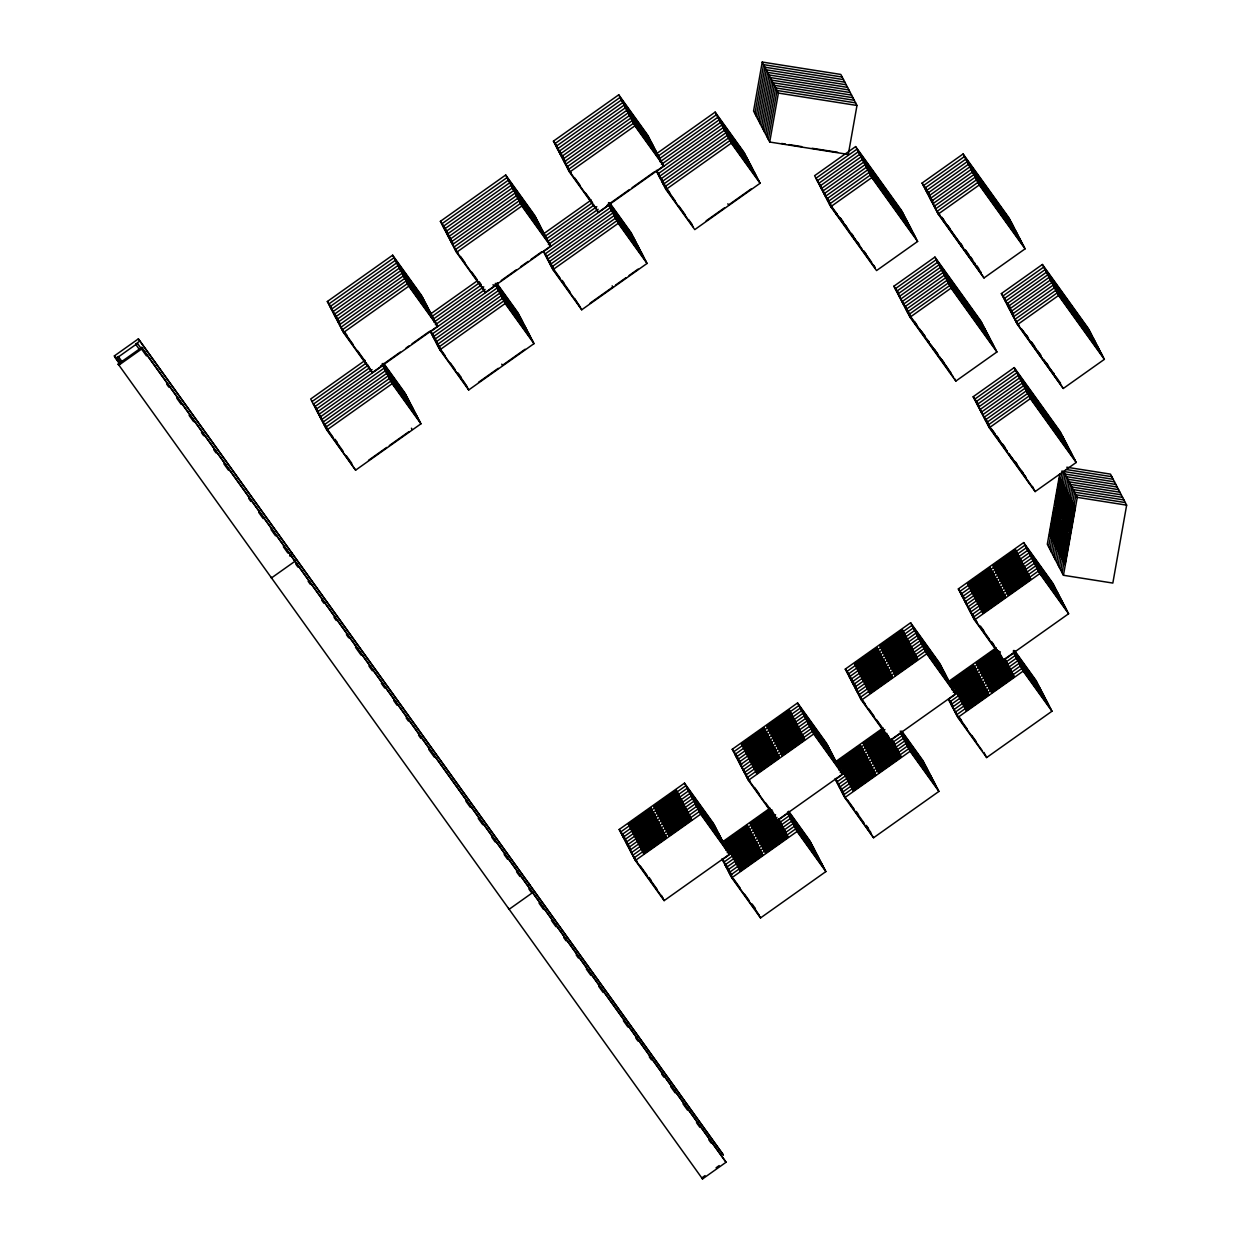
<?xml version="1.0" encoding="UTF-8"?>
<svg xmlns="http://www.w3.org/2000/svg" width="1241" height="1241" viewBox="0 0 1241 1241"><rect width="100%" height="100%" fill="white"/><g stroke="black" fill="none" stroke-linecap="round" stroke-linejoin="round"><path stroke-width="1.5" d="M762.238 62.05L753.566 111.023L769.715 142.032L848.301 154.427L856.973 105.469L840.824 74.444L762.238 62.05L778.386 93.075L769.715 142.032M754.916 113.614L763.587 64.641L842.174 77.035M756.265 116.189L764.937 67.216L843.523 79.61M757.599 118.779L766.271 69.806L844.857 82.201M758.949 121.354L767.621 72.397L846.207 84.776M760.299 123.945L768.97 74.972L847.556 87.366M761.648 126.535L770.32 77.562L848.906 89.957M762.982 129.111L771.654 80.138L850.24 92.532M764.332 131.701L773.003 82.728L851.59 95.123M765.681 134.292L774.353 85.319L852.939 97.713M767.031 136.867L775.687 87.894L854.289 100.288M768.365 139.457L777.037 90.484L855.623 102.879M1059.752 473.938L1047.311 544.256L1063.444 575.281L1112.836 583.068L1126.642 505.149L1110.493 474.124L1066.795 467.236M1048.645 546.847L1062.11 470.82M1049.995 549.422L1063.785 471.502L1113.177 479.29M1051.344 552.012L1065.135 474.093L1114.527 481.88M1052.694 554.587L1066.484 476.684L1115.876 484.471M1054.028 557.178L1067.834 479.259L1117.226 487.046M1055.377 559.769L1069.168 481.849L1118.56 489.637M1056.727 562.344L1070.518 484.424L1119.909 492.227M1058.077 564.934L1071.867 487.015L1121.259 494.802M1059.411 567.525L1073.217 489.606L1122.609 497.393M1060.76 570.1L1074.551 492.181L1123.943 499.968M1062.11 572.69L1075.9 494.771L1125.292 502.558M1063.444 575.281L1077.25 497.362L1063.785 471.502M120.656 362.403L117.29 357.703L137.472 343.385L146.454 355.903M117.29 357.703L118.422 356.462L115.537 358.184L114.358 355.919L138.356 338.886L723.301 1154.89L138.356 338.886M139.535 341.166L135.688 344.222L137.472 343.385M289.618 555.968L292.178 553.936L290.999 551.656M118.159 364.109L141.707 347.402L726.063 1162.243L702.515 1178.95L118.159 364.109L118.748 365.226L142.296 348.535L141.707 347.402M327.329 301.501L392.652 255.181L421.444 295.311L437.592 326.321L372.269 372.657L343.478 332.526L327.329 301.501L330.649 306.139M440.384 221.332L505.707 174.997L534.499 215.127L550.647 246.152L485.324 292.473L456.517 252.342L440.384 221.332L444.805 227.506M553.424 141.148L618.747 94.812L647.538 134.943L663.687 165.968L598.364 212.304L569.572 172.158L553.424 141.148L556.744 145.771M336.745 319.604L402.068 273.268L430.86 313.399M338.095 322.179L403.418 275.859L432.209 315.99M343.478 332.526L408.801 286.19L392.652 255.181M456.517 252.342L521.841 206.006L505.707 174.997M569.572 172.158L634.896 125.837L618.747 94.812M365.118 360.386L310.684 398.997L326.833 430.006L355.624 470.153L420.947 423.817L404.799 392.792L383.764 363.458M429.96 314.392L476.606 281.304M543 234.223L591.212 200.018M656.055 154.039L715.157 112.109L743.948 152.255L760.097 183.265L694.774 229.601L665.967 189.47L656.551 171.367L721.874 125.046L750.665 165.177M312.034 401.572L366.467 362.961M431.294 316.982L479.507 282.793M544.349 236.798L592.562 202.609M658.955 155.513L716.491 114.699L745.298 154.83M367.817 365.552L313.368 404.163L316.703 408.785M432.644 319.573L480.856 285.368M545.699 239.389L593.912 205.184M660.29 158.103L717.841 117.29L746.632 157.421M369.151 368.143L314.718 406.753L318.037 411.376M433.993 322.148L483.757 286.857M548.6 240.863L596.812 206.673M660.088 161.795L719.191 119.865L747.982 160.011M372.052 369.616L316.067 409.328L319.387 413.967M435.343 324.739L485.107 289.432M548.382 244.555L598.146 209.248M661.437 164.37L720.54 122.456L749.331 162.587M380.646 366.048L400.331 352.072M405.993 348.069L409.018 345.913M412.043 343.773L428.703 331.952M498.23 282.638L493.685 285.864L493.049 284.639M501.255 280.497L516.411 269.747M520.553 266.815L528.123 261.432M531.148 259.291L541.759 251.768M606.74 205.68L629.451 189.563M632.088 187.701L654.798 171.584M411.531 405.714L382.74 365.583L317.417 411.919L320.736 416.542M496.803 283.289L517.854 312.608L534.002 343.633L468.679 389.969L439.872 349.822L430.456 331.735L495.78 285.399L524.571 325.545M609.858 203.105L630.893 232.439L647.042 263.449L581.719 309.785L552.928 269.654L543.511 251.551L608.835 205.215L637.626 245.361M546.195 256.716L611.518 210.396L640.309 250.527M660.584 179.123L725.923 132.803L754.714 172.933M326.833 430.006L392.156 383.671L382.74 365.583M439.872 349.822L505.196 303.502L495.78 285.399M552.928 269.654L618.251 223.318L608.835 205.215M665.967 189.47L731.29 143.134L715.157 112.109M368.53 460.302L386.711 447.412M389.348 445.55L409.034 431.589M478.561 382.275L498.246 368.313M525.114 349.248L502.388 365.366L501.752 364.14M590.096 303.161L612.806 287.043L612.17 285.818M615.443 285.182L626.038 277.674M629.063 275.518L638.153 269.08M706.16 220.836L724.341 207.945M751.208 188.896L728.483 205.013L727.846 203.772M855.654 146.578L814.608 175.695L830.756 206.704L876.565 270.569L917.626 241.452L901.478 210.427L855.654 146.578L871.803 177.587L917.626 241.452M828.057 201.538L869.119 172.421L914.927 236.286M830.756 206.704L871.803 177.587M922.063 183.079L963.109 153.962L1008.933 217.811L1025.082 248.836L984.02 277.953L938.212 214.088L922.063 183.079L926.531 189.299M938.212 214.088L979.258 184.971L963.109 153.962M893.892 286.206L934.938 257.089L980.762 320.938L996.911 351.963L955.849 381.08L910.041 317.215L893.892 286.206L898.36 292.442M910.041 317.215L951.087 288.098L934.938 257.089M1001.347 293.59L1042.393 264.473L1088.217 328.338L1104.366 359.347L1063.304 388.464L1017.496 324.615L1001.347 293.59L1004.698 298.259M1004.031 298.755L1045.093 269.638L1090.901 333.503M1005.381 301.346L1046.442 272.229L1092.251 336.078M1017.496 324.615L1058.542 295.482L1042.393 264.473M973.177 396.717L1014.223 367.6L1060.047 431.465L1076.195 462.474L1035.134 491.591L989.325 427.742L973.177 396.717L977.644 402.953M989.325 427.742L1030.371 398.609L1014.223 367.6M619.197 829.469L684.52 783.133L713.327 823.264L729.46 854.289L664.137 900.625L635.345 860.478L619.197 829.469L623.634 835.643M732.252 749.285L797.575 702.949L826.366 743.095L842.515 774.105L777.192 820.441L748.401 780.31L732.252 749.285L736.673 755.459M845.292 669.101L910.615 622.765L939.421 662.911L955.554 693.921L890.231 740.256L861.44 700.126L845.292 669.101L849.728 675.275M958.347 588.917L1023.67 542.596L1052.461 582.727L1068.61 613.752L1003.286 660.072L974.495 619.942L958.347 588.917L962.768 595.091M733.586 751.875L798.925 705.54L827.716 745.67M847.991 674.282L913.314 627.946L942.105 668.077M635.345 860.478L700.669 814.158L684.52 783.133M748.401 780.31L813.724 733.974L797.575 702.949M861.44 700.126L926.763 653.79L910.615 622.765M974.495 619.942L1039.818 573.606L1023.67 542.596M721.828 842.36L770.04 808.155M836.434 761.074L883.08 727.986M947.922 681.992L996.135 647.802M769.715 809.566L750.029 823.528L750.665 824.753L771.871 809.721M882.77 729.382L863.069 743.343L863.705 744.584L884.911 729.537M995.809 649.198L976.124 663.175L976.76 664.4L996.445 650.424M723.177 844.95L771.39 810.745M837.768 763.665L884.43 730.561M949.272 684.582L997.485 650.377M772.585 811.071L751.379 826.118L752.015 827.344L773.221 812.297M884.104 731.973L864.419 745.934L865.055 747.16L884.755 733.198M998.679 650.718L977.474 665.75L978.11 666.975L999.315 651.944M724.511 847.525L772.724 813.336M837.566 767.341L885.779 733.152M950.606 687.173L1000.386 651.866M773.919 813.662L752.713 828.709L753.349 829.934L774.555 814.887M886.974 733.478L865.768 748.525L866.404 749.75L886.09 735.773M1000.013 653.293L978.808 668.341L979.444 669.566L1000.649 654.519M725.861 850.116L775.625 814.81M838.916 769.932L887.129 735.727M951.956 689.748L1000.168 655.558M775.268 816.252L754.063 831.284L754.699 832.509L775.904 817.478M888.323 736.068L867.118 751.1L867.754 752.325L888.959 737.294M1001.363 655.884L980.157 670.931L980.793 672.157L1001.999 657.11M727.21 852.691L776.975 817.4M840.25 772.523L888.463 738.317M953.305 692.338L1001.518 658.133M776.618 818.827L755.412 833.874L756.048 835.1L778.774 818.982M889.657 738.643L868.452 753.69L869.088 754.916L891.814 738.798M1002.712 658.475L981.507 673.506L982.143 674.732L1004.869 658.614M816.454 853.498L787.663 813.367L722.324 859.687L731.756 877.79L760.547 917.921L825.87 871.585L809.721 840.576L788.687 811.242M901.726 731.058L922.761 760.392L938.91 791.417L873.586 837.737L844.795 797.606L835.379 779.519L900.702 733.183L929.493 773.314M1014.781 650.889L1035.816 680.208L1051.965 711.233L986.642 757.568L957.85 717.422L948.419 699.335L1013.757 652.999L1042.549 693.13M723.674 862.278L788.997 815.942L817.788 856.088M949.768 701.925L1015.091 655.589L1043.883 695.72M838.063 784.684L903.401 738.348L932.193 778.495M731.756 877.79L797.079 831.454L787.663 813.367M844.795 797.606L910.118 751.27L900.702 733.183M957.85 717.422L1023.173 671.102L1013.757 652.999M705.074 1175.599L701.925 1177.833L702.515 1178.95M716.057 1167.812L719.191 1165.578M778.386 93.075L856.973 105.469M781.659 143.46L785.305 144.034M788.95 144.608L801.702 146.624M812.157 148.284L837.659 152.302M1066.252 469.517L1111.843 476.715M1077.25 497.362L1126.642 505.149M1010.267 220.402L964.459 156.537L923.397 185.669L927.88 191.89M1089.551 330.913L1043.743 267.063L1002.681 296.18L1006.032 300.849M1011.617 222.992L965.808 159.127L924.747 188.244L929.214 194.48M1012.966 225.567L967.158 161.718L926.096 190.835L930.564 197.055M1014.316 228.158L968.492 164.293L927.446 193.41L933.03 201.197M1093.6 338.669L1047.776 274.804L1006.73 303.936L1012.315 311.724M1015.65 230.748L969.842 166.883L928.78 196L931.014 199.118M1094.934 341.259L1049.126 277.395L1008.064 306.511L1013.664 314.299M1017 233.324L971.191 169.459L930.13 198.591L932.363 201.694M1096.284 343.835L1050.475 279.985L1009.414 309.102L1011.648 312.22M1018.349 235.914L972.541 172.049L931.479 201.166L933.713 204.284M1097.633 346.425L1051.81 282.56L1010.763 311.677L1012.997 314.795M1019.699 238.489L973.875 174.64L932.829 203.757L935.062 206.875M1098.983 349.016L1053.159 285.151L1012.113 314.268L1014.347 317.386M1021.033 241.08L975.224 177.215L934.163 206.347L936.397 209.45M1100.317 351.591L1054.509 287.741L1013.447 316.858L1015.681 319.976M1022.382 243.67L976.574 179.805L935.512 208.922L939.98 215.158M1101.667 354.181L1055.858 290.316L1014.797 319.433L1019.264 325.669M1023.732 246.245L977.908 182.396L936.862 211.513L984.02 277.953M1103.016 356.772L1057.192 292.907L1016.146 322.024L1063.304 388.464M979.258 184.971L1025.082 248.836M1058.542 295.482L1104.366 359.347M1005.148 300.322L1008.499 304.991M1006.498 302.897L1009.848 307.582M970.493 256.825L972.603 259.788M941.733 217.113L943.858 220.076M948.108 226.002L950.234 228.964M960.565 243.376L962.69 246.339M965.451 249.953L968.802 254.622M976.636 265.527L978.87 268.645M1026.323 335.039L1028.448 338.002M1031.333 341.771L1034.684 346.441M1038.795 352.413L1040.92 355.376M1046.225 362.775L1048.35 365.738M942.214 218.276L962.333 246.307M965.451 250.527L975.023 263.852L974.371 262.627M979.087 269.669L981.321 272.787M1022.615 330.339L1028.2 338.126M1031.209 342.175L1040.501 355.267M1043.681 359.564L1050.553 369.275M1051.111 369.927L1054.307 374.363L1053.656 373.138M1056.138 377.062L1060.605 383.298M960.425 244.229L976.357 266.443L975.721 265.217M1039.71 354.74L1055.641 376.954L1055.005 375.728M902.812 213.018L857.004 149.153L815.942 178.27L818.191 181.388M982.096 323.529L936.288 259.664L895.226 288.796L897.476 291.899M1061.381 434.04L1015.572 370.19L974.511 399.307L978.994 405.528M904.162 215.593L858.353 151.743L817.292 180.86L820.642 185.529M983.446 326.119L937.638 262.254L896.576 291.371L898.81 294.489M1062.73 436.63L1016.922 372.765L975.86 401.882L978.094 405M905.511 218.183L859.703 154.318L818.641 183.451L821.992 188.12M984.796 328.694L938.987 264.845L897.926 293.962L900.159 297.08M1064.08 439.205L1018.272 375.356L977.21 404.473L979.444 407.591M906.861 220.774L861.037 156.909L819.991 186.026L823.341 190.695M986.145 331.285L940.321 267.42L899.275 296.537L901.509 299.655M1065.43 441.796L1019.606 377.931L978.56 407.064L980.793 410.166M908.195 223.349L862.386 159.5L821.325 188.616L824.691 193.286M987.479 333.876L941.671 270.011L900.609 299.128L903.975 303.797M1066.764 444.387L1020.955 380.522L979.894 409.639L982.127 412.757M909.544 225.94L863.736 162.075L822.674 191.192L826.025 195.876M988.829 336.451L943.02 272.586L901.959 301.718L906.426 307.939M1068.113 446.962L1022.305 383.112L981.243 412.229L983.477 415.347M910.894 228.53L865.086 164.665L824.024 193.782L828.492 200.018M990.178 339.041L944.37 275.176L903.308 304.293L907.776 310.529M1069.463 449.552L1023.654 385.687L982.593 414.82L987.06 421.04M912.244 231.105L866.42 167.256L825.374 196.373L829.841 202.593M991.528 341.616L945.704 277.767L904.658 306.884L909.126 313.12M1070.812 452.143L1024.988 388.278L983.942 417.395L988.41 423.631M913.578 233.696L867.769 169.831L826.708 198.948L831.191 205.184M992.862 344.207L947.054 280.342L905.992 309.474L910.475 315.695M1072.146 454.718L1026.338 390.868L985.276 419.985L989.744 426.206M994.212 346.797L948.403 282.932L907.342 312.049L916.277 324.506M1073.496 457.309L1027.688 393.444L986.626 422.56L994.444 433.466M916.277 238.861L870.468 174.997L829.407 204.129L875.215 267.978L873.881 265.403M995.561 349.373L949.753 285.523L908.691 314.64L953.383 376.938M1074.846 459.899L1029.022 396.034L987.976 425.151L1032.667 487.449M951.087 288.098L996.911 351.963M1030.371 398.609L1076.195 462.474M1002.759 444.2L1004.884 447.163M1015.231 461.59L1017.356 464.553M840.126 217.64L843.477 222.31M844.904 224.543L847.029 227.491M851.295 233.215L853.529 236.333M857.36 241.917L859.486 244.88M863.736 250.791L865.861 253.753M914.617 321.729L916.742 324.692M922.063 332.092L925.243 336.528M934.52 349.466L937.715 353.902M941.966 359.828L944.091 362.791M992.847 430.751L994.972 433.714M996.461 435.56L998.695 438.678M1021.25 470.339L1023.36 473.302M831.408 206.208L836.992 213.995M840.219 218.354L849.79 231.679M853.761 237.217L859.346 245.144M864.93 252.931L871.632 262.285M919.503 328.881L925.228 336.978M926.949 339.243L929.075 342.206L928.423 340.98M930.812 344.765L937.513 354.104M939.406 356.617L950.916 372.796M997.733 437.902L1004.512 447.489M1005.163 448.265L1007.289 451.228M1008.98 453.725L1016.798 464.615M1017.636 465.654L1019.761 468.617M1020.149 469.3L1025.733 477.087M835.627 212.32L843.058 222.682M845.183 225.645L849.433 231.571M855.53 240.056L852.334 235.619L852.97 236.845M858.71 244.493L861.89 248.945M864.015 251.907L868.902 259.059M913.841 321.341L922.342 333.193M924.467 336.156L928.718 342.082M931.619 346.13L934.799 350.567M936.924 353.53L941.174 359.456M944.37 363.892L947.55 368.344M993.126 431.868L1000.556 442.23M1002.681 445.193L1006.932 451.103M1010.903 456.641L1013.028 459.604M1015.154 462.567L1019.404 468.493M1022.584 472.93L1025.78 477.366M1053.811 585.318L1025.019 545.171L959.696 591.507L964.117 597.681M1055.16 587.893L1026.354 547.762L961.03 594.098L963.249 597.185M1056.494 590.483L1027.703 550.352L962.38 596.673L964.598 599.76M1057.844 593.074L1029.053 552.928L963.73 599.263L965.948 602.35M1059.193 595.649L1030.402 555.518L965.064 601.854L967.282 604.941M752.015 167.768L723.224 127.621L657.901 173.957L662.337 180.131M1060.543 598.24L1031.736 558.093L966.413 604.429L969.733 609.067M753.365 170.343L724.573 130.212L659.25 176.548L663.671 182.722M1061.877 600.815L1033.086 560.684L967.763 607.02L971.082 611.642M1063.227 603.405L1034.436 563.274L969.112 609.595L973.533 615.784M756.048 175.508L727.257 135.378L661.934 181.713L669.69 192.526M757.398 178.099L728.607 137.968L663.283 184.304L675.461 201.275M1064.576 605.996L1035.785 565.849L970.446 612.185L974.883 618.359M1065.91 608.571L1037.119 568.44L971.796 614.776L977.334 622.486M758.747 180.69L729.956 140.543L664.633 186.879L693.424 227.025M1067.26 611.161L1038.469 571.031L973.146 617.351L1001.937 657.497M731.29 143.134L760.097 183.265M1039.818 573.606L1068.61 613.752M648.888 137.534L620.097 97.403L554.774 143.723L558.093 148.362M650.237 140.124L621.446 99.978L556.123 146.314L560.544 152.488M651.587 142.699L622.78 102.569L557.457 148.904L562.995 156.614M652.921 145.29L624.13 105.144L558.807 151.48L564.345 159.205M654.271 147.865L625.48 107.734L560.156 154.07L565.694 161.78M655.62 150.456L626.829 110.325L561.49 156.661L563.709 159.748M1013.913 650.377L1037.166 682.798M656.954 153.046L628.163 112.9L562.84 159.236L565.058 162.323M658.304 155.621L629.513 115.491L564.19 161.826L567.509 166.449M1014.145 651.416L1038.5 685.389M1013.277 650.92L1039.849 687.964M659.654 158.212L630.862 118.081L565.539 164.401L568.859 169.04M661.003 160.803L632.212 120.656L566.873 166.992L571.31 173.166M1013.509 651.959L1041.199 690.554M662.337 163.378L633.546 123.247L568.223 169.583L595.913 208.178M634.896 125.837L663.687 165.968M1045.232 698.311L1016.441 658.164L951.118 704.5L953.336 707.587M1046.582 700.886L1017.791 660.755L952.467 707.091L954.67 710.178M1047.931 703.476L1019.14 663.346L953.802 709.666L956.02 712.753M1049.265 706.067L1020.474 665.921L955.151 712.256L967.328 729.243M1050.615 708.642L1021.824 668.511L956.501 714.847L981.972 750.34M1023.173 671.102L1051.965 711.233M656.318 170.327L658.537 173.414M656.551 171.367L659.871 176.005M663.919 183.761L666.122 186.848M678.78 205.913L685.435 215.174M688.755 219.797L692.075 224.435M980.421 626.085L983.741 630.707M991.497 641.519L993.715 644.606M982.872 630.211L989.511 639.472M992.847 644.095L999.486 653.371M608.99 202.593L632.243 235.014M940.756 665.486L911.964 625.355L846.641 671.691L851.078 677.865M609.222 203.648L633.593 237.605M608.354 203.136L634.927 240.196M943.455 670.667L914.664 630.521L849.325 676.857L854.863 684.582M608.586 204.176L636.276 242.771M944.804 673.243L915.998 633.112L850.674 679.447L856.212 687.157M946.138 675.833L917.347 635.702L852.024 682.023L855.344 686.661M638.975 247.936L610.184 207.805L544.846 254.141L548.181 258.764M947.488 678.424L918.697 638.277L853.374 684.613L856.693 689.251M641.659 253.117L612.868 212.971L547.545 259.307L553.083 267.032M948.838 680.999L920.046 640.868L854.708 687.204L858.043 691.826M950.172 683.589L921.38 643.443L856.057 689.779L859.377 694.417M643.009 255.693L614.217 215.562L548.894 261.898L554.432 269.607M951.521 686.164L922.73 646.034L857.407 692.369L860.727 696.992M644.358 258.283L615.552 218.152L550.228 264.473L552.447 267.56M952.871 688.755L924.08 648.624L858.756 694.96L865.396 704.221M645.692 260.874L616.901 220.727L551.578 267.063L580.369 307.194M954.22 691.346L925.429 651.199L860.091 697.535L888.897 737.681M618.251 223.318L647.042 263.449M926.763 653.79L955.554 693.921M574.63 177.804L580.168 185.514M585.705 193.239L592.345 202.5M949.303 699.831L951.506 702.918M948.419 699.335L952.855 705.509M959.34 717.391L961.558 720.478M971.765 735.417L976.202 741.591M535.848 217.718L507.042 177.572L441.718 223.907L446.155 230.081M537.182 220.293L508.391 180.162L443.068 226.498L447.505 232.672M538.532 222.884L509.741 182.753L444.418 229.073L448.839 235.263M539.882 225.474L511.09 185.328L445.752 231.664L450.188 237.838M541.216 228.049L512.424 187.918L447.101 234.254L451.538 240.428M542.565 230.64L513.774 190.509L448.451 236.829L452.887 243.003M901.959 732.097L924.111 762.982M543.915 233.23L515.124 193.084L449.8 239.42L452.003 242.507M545.264 235.806L516.473 195.675L451.135 242.011L453.353 245.097M901.09 731.601L925.46 765.557M900.221 731.104L926.81 768.148M546.598 238.396L517.807 198.25L452.484 244.586L454.702 247.673M547.948 240.971L519.157 200.84L453.834 247.176L458.27 253.35M900.47 732.143L928.144 770.739M549.298 243.562L520.506 203.431L455.183 249.751L483.974 289.898M930.843 775.904L902.052 735.773L836.729 782.094L842.267 789.819M521.841 206.006L550.647 246.152M933.527 781.07L904.736 740.939L839.412 787.275L841.631 790.362M934.876 783.66L906.085 743.514L840.762 789.85L844.082 794.488M936.226 786.236L907.435 746.105L842.112 792.441L845.431 797.063M937.575 788.826L908.769 748.695L843.446 795.016L847.882 801.205M910.118 751.27L938.91 791.417M851.31 678.905L853.529 681.992M543.511 251.551L546.831 256.189M547.312 258.268L550.632 262.906M562.173 280.419L564.391 283.506M554.665 270.647L560.203 278.372M564.639 284.546L570.162 292.271M574.599 298.445L581.719 309.785M868.716 708.844L874.253 716.569M876.472 719.656L884.228 730.453M497.052 284.329L519.188 315.198M496.183 283.817L520.537 317.789M495.314 283.32L521.887 320.364M829.066 748.261L800.259 708.13L734.936 754.45L740.474 762.176M830.4 750.836L801.608 710.705L736.285 757.041L741.823 764.766M495.547 284.36L523.237 322.955M831.749 753.427L802.958 713.296L737.635 759.632L739.853 762.719M525.92 328.12L497.129 287.99L431.806 334.325L436.227 340.499M833.099 756.017L804.308 715.871L738.969 762.207L741.187 765.294M834.433 758.592L805.642 718.461L740.319 764.797L742.537 767.884M527.27 330.711L498.479 290.565L433.156 336.9L437.577 343.074M528.619 333.286L499.813 293.155L434.49 339.491L438.926 345.665M835.782 761.183L806.991 721.052L741.668 767.372L743.886 770.459M837.132 763.773L808.341 723.627L743.018 769.963L746.337 774.601M529.954 335.877L501.162 295.746L435.839 342.082L440.276 348.256M838.482 766.349L809.69 726.218L744.352 772.554L747.687 777.176M531.303 338.467L502.512 298.321L437.189 344.657L444.945 355.469M532.653 341.042L503.862 300.911L438.538 347.247L450.716 364.218M839.816 768.939L811.025 728.808L745.701 775.129L750.138 781.303M841.165 771.53L812.374 731.383L747.051 777.719L764.766 802.415M505.196 303.502L534.002 343.633M813.724 733.974L842.515 774.105M479.073 281.645L481.275 284.732M460.473 256.437L464.91 262.611M471.549 271.872L477.087 279.597M835.146 778.479L837.349 781.566M835.379 779.519L838.699 784.141M841.398 789.307L843.601 792.41M856.259 811.459L858.477 814.546M866.234 825.358L868.452 828.445M847.65 800.15L854.289 809.411M858.725 815.601L864.248 823.31M866.466 826.397L870.903 832.571M850.101 804.292L873.586 837.737M422.793 297.902L394.002 257.756L328.679 304.092L331.999 308.73M424.143 300.477L395.352 260.346L330.013 306.682L333.348 311.305M425.477 303.068L396.686 262.921L331.363 309.257L335.799 315.431M426.826 305.643L398.035 265.512L332.712 311.848L337.149 318.022M428.176 308.233L399.385 268.103L334.062 314.438L338.483 320.612M429.526 310.824L400.734 270.678L335.396 317.013L339.832 323.187M788.919 812.281L811.071 843.166M788.051 811.785L812.405 845.742M788.283 812.824L813.755 848.332M433.559 318.58L404.768 278.434L339.445 324.77L341.647 327.857M787.415 812.328L815.104 850.907M434.908 321.155L406.102 281.024L340.779 327.36L344.114 331.983M436.243 323.746L407.451 283.615L342.128 329.935L370.919 370.082M408.801 286.19L437.592 326.321M819.138 858.663L790.346 818.533L725.023 864.868L730.561 872.578M820.487 861.254L791.696 821.123L726.373 867.443L731.911 875.169M821.837 863.845L793.03 823.698L727.707 870.034L729.925 873.121M823.171 866.42L794.38 826.289L729.056 872.625L731.275 875.712M824.52 869.01L795.729 828.864L730.406 875.2L754.761 909.172M797.079 831.454L825.87 871.585M734.703 753.411L738.023 758.049M430.224 330.695L433.543 335.318M430.456 331.735L434.893 337.909M457.991 372.952L461.311 377.574M450.483 363.179L454.904 369.353M460.442 377.078L464.879 383.252M754.559 787.477L758.996 793.666M765.635 802.927L772.29 812.188M452.934 367.305L467.33 387.378M766.985 805.502L774.741 816.314M383.996 364.513L406.148 395.383M714.661 825.854L685.87 785.724L620.547 832.044L624.983 838.233M383.128 364.001L407.498 397.958M382.259 363.504L408.832 400.548M716.01 828.445L687.219 788.299L621.896 834.635L626.317 840.809M717.36 831.02L688.569 790.889L623.23 837.225L627.667 843.399M382.492 364.544L410.182 403.139M718.694 833.611L689.903 793.48L624.58 839.8L629.016 845.974M412.881 408.305L384.074 368.174L318.751 414.494L322.086 419.132M720.044 836.201L691.253 796.055L625.929 842.391L630.366 848.565M721.393 838.776L692.602 798.646L627.279 844.981L629.482 848.068M414.215 410.895L385.424 370.749L320.1 417.085L323.42 421.723M415.564 413.47L386.773 373.339L321.45 419.675L325.871 425.849M722.743 841.367L693.952 801.221L628.613 847.556L630.831 850.643M724.077 843.942L695.286 803.811L629.963 850.147L632.181 853.234M416.914 416.061L388.123 375.93L322.8 422.25L327.221 428.424M725.427 846.533L696.635 806.402L631.312 852.738L633.53 855.825M418.264 418.651L389.457 378.505L324.134 424.841L333.007 437.189M419.598 421.226L390.806 381.096L325.483 427.431L355.624 470.153M726.776 849.123L697.985 808.977L632.662 855.313L637.083 861.487M728.126 851.698L699.319 811.567L633.996 857.903L662.803 898.034M392.156 383.671L420.947 423.817M700.669 814.158L729.46 854.289M344.982 332.495L347.185 335.582M347.433 336.621L352.971 344.331M357.392 350.505L365.149 361.317M367.367 364.404L372.269 372.657M722.091 858.648L724.31 861.735M723.441 861.238L726.761 865.877M724.791 863.829L728.11 868.452M752.077 903.991L755.397 908.629M733.493 878.799L740.132 888.06M744.569 894.234L748.99 900.408M754.528 908.117L760.547 917.921M756.979 912.259L759.197 915.346M334.977 439.236L337.195 442.323M336.327 441.827L342.966 451.088M346.286 455.711L351.824 463.436M649.027 877.434L651.246 880.521M640.403 866.125L647.057 875.386M651.478 881.56L657.016 889.27M142.296 348.535L726.063 1162.243M166.651 384.074L168.9 387.192M176.749 398.144L181.248 404.411M189.097 415.363L193.596 421.614M201.445 432.566L203.695 435.7M213.793 449.769L216.043 452.903M223.892 463.855L228.391 470.122M248.588 498.277L250.837 501.411M258.686 512.362L263.17 518.614M271.034 529.566L275.518 535.817M283.382 546.769L287.865 553.036M295.746 564.019L297.995 567.153M308.14 581.284L310.39 584.433M321.652 600.132L323.917 603.266M334.046 617.398L336.295 620.547M346.441 634.678L348.69 637.812M355.453 647.244L361.084 655.093M368.965 666.076L372.347 670.792M381.359 683.357L384.741 688.057M393.754 700.622L397.136 705.338M406.148 717.903L408.398 721.037M418.543 735.168L420.792 738.317M428.672 749.3L434.303 757.15M465.856 801.128L470.355 807.395M478.235 818.393L482.749 824.676M491.762 837.241L495.143 841.941M504.156 854.506L507.538 859.222M516.551 871.787L519.917 876.487M528.93 889.052L531.179 892.186M539.059 903.153L543.558 909.436M551.423 920.403L555.921 926.67M563.802 937.653L566.051 940.787M576.165 954.887L578.415 958.021M586.295 969.004L590.794 975.271M598.658 986.238L603.157 992.521M623.401 1020.722L627.899 1027.005M635.764 1037.972L638.014 1041.106M649.26 1056.789L651.509 1059.923M661.639 1074.023L663.888 1077.157M670.636 1086.573L675.135 1092.84M683 1103.807L687.498 1110.09M696.496 1122.624L699.877 1127.324M708.875 1139.874L711.124 1143.008M136.2 345.045L139.426 349.543M118.903 357.315L122.13 361.814M114.358 355.919L119.974 363.737M115.537 358.184L120.036 364.451M1056.355 378.303L1056.991 379.544M1037.724 350.924L1038.36 352.165M1037.228 350.939L1037.864 352.165L1021.296 328.741L1021.932 329.966M1038.577 353.53L1039.213 354.755M1007.847 302.882L1008.483 304.107M1009.181 305.472L1009.817 306.698M1022.646 331.316L1023.282 332.541M977.07 267.792L977.706 269.018M961.139 245.578L961.775 246.819M957.943 240.428L958.579 241.654L942.012 218.214M959.293 243.019L959.929 244.244M928.563 192.371L929.199 193.596M943.362 220.805L943.998 222.03M1032.434 486.425L1035.134 491.591M1028.184 481.43L1028.82 482.671M1012.253 459.232L1012.889 460.458M1009.057 454.066L1009.693 455.292M1010.407 456.657L1011.043 457.882M991.776 429.277L992.412 430.503M994.475 434.443L995.111 435.669M954.5 378.505L955.849 381.08M948.9 370.919L949.536 372.145M932.968 348.705L933.604 349.946M929.773 343.555L930.409 344.781M915.191 323.932L915.827 325.158M869.615 260.408L870.251 261.634M853.684 238.194L854.32 239.42M851.838 235.635L852.474 236.86M835.907 213.421L836.543 214.646M983.942 752.387L986.642 757.568M887.548 735.091L890.231 740.256M597.014 209.713L598.364 212.304M774.493 815.275L777.192 820.441M482.625 287.307L485.324 292.473M465.98 384.788L468.679 389.969M661.453 895.444L664.137 900.625M411.423 428.207L412.059 429.433M528.697 882.987L529.876 885.252M532.048 891.503L532.622 892.62L509.074 909.327L508.5 908.195M294.35 560.172L294.939 561.304L271.391 577.996L270.802 576.879M1054.369 507.724L1049.576 534.824L1050.212 536.05L1055.005 508.95L1054.369 507.724M1059.721 477.49L1054.928 504.591L1055.564 505.816L1060.357 478.716L1059.721 477.49M1055.719 510.315L1050.925 537.415L1051.561 538.641L1056.355 511.54L1055.719 510.315M1061.071 480.081L1056.277 507.166L1056.913 508.407L1061.707 481.306L1061.071 480.081M1057.068 512.89L1052.259 539.99L1052.911 541.216L1057.704 514.115L1057.068 512.89M1062.42 482.656L1057.611 509.756L1058.263 510.982L1063.056 483.881L1062.42 482.656M1058.402 515.48L1053.609 542.581L1054.245 543.806L1059.054 516.706L1058.402 515.48M1063.77 485.247L1058.961 512.347L1059.597 513.572L1064.406 486.472L1063.77 485.247M1059.752 518.055L1054.959 545.156L1055.595 546.397L1060.388 519.296L1059.752 518.055M1065.104 487.822L1060.31 514.922L1060.946 516.147L1065.74 489.047L1065.104 487.822M1061.102 520.646L1056.308 547.746L1056.944 548.972L1061.738 521.872L1061.102 520.646M1066.453 490.412L1061.66 517.513L1062.296 518.738L1067.089 491.638L1066.453 490.412M1062.451 523.237L1057.642 550.337L1058.294 551.562L1063.087 524.462L1062.451 523.237M1067.803 493.003L1062.994 520.103L1063.646 521.329L1068.439 494.228L1067.803 493.003M1063.785 525.812L1058.992 552.912L1059.628 554.153L1064.437 527.053L1063.785 525.812M1069.137 495.578L1064.344 522.678L1064.98 523.904L1069.789 496.803L1069.137 495.578M1065.135 528.402L1060.341 555.503L1060.977 556.728L1065.771 529.628L1065.135 528.402M1070.487 498.168L1065.693 525.269L1066.329 526.494L1071.123 499.394L1070.487 498.168M1066.484 530.993L1061.691 558.093L1062.327 559.319L1067.12 532.218L1066.484 530.993M1071.836 500.759L1067.043 527.859L1067.679 529.085L1072.472 501.985L1071.836 500.759M1067.834 533.568L1063.025 560.668L1063.677 561.894L1068.47 534.793L1067.834 533.568M1073.186 503.334L1068.377 530.434L1069.028 531.66L1073.822 504.56L1073.186 503.334M1069.168 536.159L1064.375 563.259L1065.011 564.484L1069.82 537.384L1069.168 536.159M1074.52 505.925L1069.726 533.025L1070.362 534.25L1075.171 507.15L1074.52 505.925M650.998 808.093L628.272 824.21L628.923 825.436L651.634 809.318L650.998 808.093M676.345 790.114L653.619 806.231L654.255 807.457L676.981 791.339L676.345 790.114M764.037 727.909L741.327 744.026L741.963 745.252L764.689 729.134L764.037 727.909M789.385 709.93L766.674 726.047L767.31 727.273L790.036 711.155L789.385 709.93M877.092 647.724L854.366 663.842L855.018 665.067L877.728 648.965L877.092 647.724M902.44 629.745L879.714 645.863L880.365 647.088L903.076 630.971L902.44 629.745M990.132 567.556L967.422 583.658L968.058 584.899L990.783 568.781L990.132 567.556M1015.479 549.577L992.769 565.679L993.405 566.904L1016.131 550.802L1015.479 549.577M652.347 810.683L629.621 826.785L630.257 828.026L652.983 811.909L652.347 810.683M677.695 792.704L654.969 808.806L655.605 810.032L678.331 793.93L677.695 792.704M765.387 730.499L742.676 746.617L743.312 747.842L766.023 731.725L765.387 730.499M790.734 712.52L768.024 728.638L768.66 729.863L791.37 713.746L790.734 712.52M878.442 650.315L855.716 666.433L856.352 667.658L879.078 651.541L878.442 650.315M903.789 632.336L881.063 648.454L881.699 649.679L904.425 633.562L903.789 632.336M991.481 570.131L968.771 586.248L969.407 587.474L992.117 571.356L991.481 570.131M1016.829 552.152L994.119 568.269L994.755 569.495L1017.465 553.377L1016.829 552.152M653.681 813.258L630.971 829.376L631.607 830.601L654.333 814.484L653.681 813.258M679.029 795.279L656.318 811.397L656.954 812.622L679.68 796.505L679.029 795.279M766.736 733.074L744.011 749.192L744.662 750.417L767.372 734.315L766.736 733.074M792.084 715.095L769.358 731.213L769.994 732.438L792.72 716.336L792.084 715.095M879.776 652.906L857.066 669.008L857.702 670.249L880.427 654.131L879.776 652.906M905.123 634.927L882.413 651.029L883.049 652.27L905.775 636.152L905.123 634.927M992.831 572.721L970.105 588.839L970.757 590.064L993.467 573.947L992.831 572.721M1018.178 554.743L995.453 570.86L996.104 572.085L1018.814 555.968L1018.178 554.743M655.031 815.849L632.321 831.966L632.957 833.192L655.667 817.074L655.031 815.849M680.378 797.87L657.668 813.987L658.304 815.213L681.014 799.095L680.378 797.87M768.086 735.665L745.36 751.782L745.996 753.008L768.722 736.89L768.086 735.665M793.433 717.686L770.708 733.803L771.344 735.029L794.069 718.911L793.433 717.686M881.126 655.481L858.415 671.598L859.051 672.824L881.762 656.706L881.126 655.481M906.473 637.502L883.763 653.619L884.399 654.845L907.109 638.727L906.473 637.502M994.181 575.297L971.455 591.414L972.091 592.64L994.817 576.538L994.181 575.297M1019.528 557.318L996.802 573.435L997.438 574.661L1020.164 558.559L1019.528 557.318M656.38 818.424L633.655 834.541L634.306 835.767L657.016 819.665L656.38 818.424M681.728 800.461L659.002 816.562L659.638 817.788L682.364 801.686L681.728 800.461M769.42 738.255L746.71 754.357L747.346 755.598L770.072 739.481L769.42 738.255M794.767 720.276L772.057 736.394L772.693 737.619L795.419 721.502L794.767 720.276M882.475 658.071L859.749 674.189L860.401 675.414L883.111 659.297L882.475 658.071M907.823 640.092L885.097 656.21L885.733 657.435L908.459 641.318L907.823 640.092M995.515 577.887L972.804 594.005L973.44 595.23L996.166 579.113L995.515 577.887M1020.862 559.908L998.152 576.026L998.788 577.251L1021.514 561.134L1020.862 559.908M657.73 821.015L635.004 837.132L635.64 838.358L658.366 822.24L657.73 821.015M683.077 803.036L660.352 819.153L660.988 820.379L683.713 804.261L683.077 803.036M770.77 740.83L748.059 756.948L748.695 758.173L771.406 742.071L770.77 740.83M796.117 722.851L773.407 738.969L774.043 740.194L796.753 724.077L796.117 722.851M883.825 660.646L861.099 676.764L861.735 678.005L884.461 661.887L883.825 660.646M909.172 642.683L886.446 658.785L887.082 660.01L909.808 643.908L909.172 642.683M996.864 580.478L974.154 596.58L974.79 597.821L997.5 581.703L996.864 580.478M1022.212 562.499L999.501 578.616L1000.137 579.842L1022.848 563.724L1022.212 562.499M659.064 823.605L636.354 839.723L636.99 840.948L659.716 824.831L659.064 823.605M684.412 805.626L661.701 821.744L662.337 822.969L685.063 806.852L684.412 805.626M772.119 743.421L749.393 759.539L750.045 760.764L772.755 744.647L772.119 743.421M797.467 725.442L774.741 741.56L775.377 742.785L798.103 726.668L797.467 725.442M885.159 663.237L862.448 679.354L863.084 680.58L885.81 664.462L885.159 663.237M910.506 645.258L887.796 661.375L888.432 662.601L911.158 646.483L910.506 645.258M998.214 583.053L975.488 599.17L976.14 600.396L998.85 584.294L998.214 583.053M1023.561 565.074L1000.835 581.191L1001.471 582.417L1024.197 566.299L1023.561 565.074M660.414 826.18L637.688 842.298L638.339 843.523L661.05 827.421L660.414 826.18M685.761 808.201L663.051 824.319L663.687 825.544L686.397 809.427L685.761 808.201M773.469 746.012L750.743 762.114L751.379 763.355L774.105 747.237L773.469 746.012M798.816 728.033L776.09 744.135L776.726 745.36L799.452 729.258L798.816 728.033M886.508 665.828L863.798 681.945L864.434 683.17L887.144 667.053L886.508 665.828M911.856 647.849L889.145 663.966L889.781 665.192L912.492 649.074L911.856 647.849M999.563 585.643L976.838 601.761L977.474 602.986L1000.199 586.869L999.563 585.643M1024.911 567.664L1002.185 583.782L1002.821 585.007L1025.547 568.89L1024.911 567.664M661.763 828.771L639.037 844.888L639.673 846.114L662.399 829.996L661.763 828.771M687.111 810.792L664.385 826.909L665.021 828.135L687.747 812.017L687.111 810.792M774.803 748.587L752.093 764.704L752.729 765.93L775.454 749.812L774.803 748.587M800.15 730.608L777.44 746.725L778.076 747.951L800.802 731.833L800.15 730.608M887.858 668.403L865.132 684.52L865.784 685.746L888.494 669.644L887.858 668.403M913.205 650.424L890.48 666.541L891.116 667.767L913.841 651.649L913.205 650.424M1000.898 588.234L978.187 604.336L978.823 605.577L1001.549 589.459L1000.898 588.234M1026.245 570.255L1003.535 586.357L1004.171 587.582L1026.896 571.481L1026.245 570.255M663.113 831.361L640.387 847.463L641.023 848.704L663.749 832.587L663.113 831.361M688.46 813.382L665.734 829.484L666.37 830.725L689.096 814.608L688.46 813.382M776.152 751.177L753.427 767.295L754.078 768.52L776.788 752.403L776.152 751.177M801.5 733.198L778.79 749.316L779.426 750.541L802.136 734.424L801.5 733.198M889.208 670.993L866.482 687.111L867.118 688.336L889.844 672.219L889.208 670.993M914.555 653.014L891.829 669.132L892.465 670.357L915.191 654.24L914.555 653.014M1002.247 590.809L979.537 606.927L980.173 608.152L1002.883 592.035L1002.247 590.809M1027.595 572.83L1004.884 588.948L1005.52 590.173L1028.231 574.056L1027.595 572.83M664.447 833.936L641.737 850.054L642.373 851.279L665.098 835.162L664.447 833.936M689.794 815.957L667.084 832.075L667.72 833.3L690.446 817.183L689.794 815.957M777.502 753.752L754.776 769.87L755.412 771.095L778.138 754.993L777.502 753.752M802.849 735.773L780.124 751.891L780.76 753.116L803.485 737.014L802.849 735.773M890.542 673.584L867.831 689.686L868.467 690.927L891.193 674.809L890.542 673.584M915.889 655.605L893.179 671.707L893.815 672.948L916.541 656.83L915.889 655.605M1003.597 593.4L980.871 609.517L981.522 610.743L1004.233 594.625L1003.597 593.4M1028.944 575.421L1006.218 591.538L1006.854 592.764L1029.58 576.646L1028.944 575.421M665.797 836.527L643.071 852.645L643.722 853.87L666.433 837.753L665.797 836.527M691.144 818.548L668.418 834.666L669.07 835.891L691.78 819.774L691.144 818.548M778.852 756.343L756.126 772.46L756.762 773.686L779.488 757.568L778.852 756.343M804.199 738.364L781.473 754.481L782.109 755.707L804.835 739.589L804.199 738.364M891.891 676.159L869.165 692.276L869.817 693.502L892.527 677.384L891.891 676.159M917.239 658.18L894.528 674.297L895.164 675.523L917.875 659.405L917.239 658.18M1004.946 595.975L982.22 612.092L982.856 613.318L1005.582 597.216L1004.946 595.975M1030.294 577.996L1007.568 594.113L1008.204 595.339L1030.93 579.237L1030.294 577.996M747.392 825.389L724.682 841.507L725.318 842.732L748.044 826.63L747.392 825.389M860.447 745.221L837.722 761.322L838.373 762.563L861.083 746.446L860.447 745.221M973.487 665.036L950.777 681.154L951.413 682.379L974.138 666.262L973.487 665.036M748.742 827.98L726.032 844.097L726.668 845.323L749.378 829.205L748.742 827.98M861.797 747.796L839.071 763.913L839.707 765.139L862.433 749.021L861.797 747.796M974.837 667.611L952.126 683.729L952.762 684.954L975.473 668.852L974.837 667.611M750.091 830.57L727.366 846.672L728.017 847.913L750.727 831.796L750.091 830.57M863.131 750.386L840.421 766.504L841.057 767.729L863.783 751.612L863.131 750.386M976.186 670.202L953.46 686.32L954.112 687.545L976.822 671.428L976.186 670.202M751.441 833.145L728.715 849.263L729.351 850.488L752.077 834.386L751.441 833.145M864.481 752.977L841.77 769.079L842.406 770.32L865.117 754.202L864.481 752.977M977.536 672.793L954.81 688.91L955.446 690.136L978.172 674.018L977.536 672.793M752.775 835.736L730.065 851.853L730.701 853.079L753.427 836.961L752.775 835.736M865.83 755.552L843.104 771.669L843.756 772.895L866.466 756.777L865.83 755.552M978.87 675.368L956.159 691.485L956.795 692.711L979.521 676.609L978.87 675.368M754.125 838.327L731.399 854.428L732.05 855.67L754.761 839.552L754.125 838.327M779.472 820.348L756.762 836.45L757.398 837.675L780.108 821.573L779.472 820.348M867.18 758.142L844.454 774.26L845.09 775.485L867.816 759.368L867.18 758.142M892.527 740.163L869.801 756.281L870.437 757.506L893.163 741.389L892.527 740.163M980.219 677.958L957.509 694.076L958.145 695.301L980.855 679.184L980.219 677.958M1005.567 659.979L982.856 676.097L983.493 677.322L1006.203 661.205L1005.567 659.979M755.474 840.902L732.748 857.019L733.384 858.245L756.11 842.127L755.474 840.902M780.822 822.923L758.096 839.04L758.732 840.266L781.458 824.148L780.822 822.923M868.514 760.717L845.804 776.835L846.44 778.06L869.165 761.958L868.514 760.717M893.861 742.739L871.151 758.856L871.787 760.081L894.513 743.98L893.861 742.739M981.569 680.549L958.843 696.651L959.495 697.892L982.205 681.774L981.569 680.549M1006.916 662.57L984.191 678.672L984.827 679.913L1007.552 663.795L1006.916 662.57M756.824 843.492L734.098 859.61L734.734 860.835L757.46 844.718L756.824 843.492M782.171 825.513L759.445 841.631L760.081 842.856L782.807 826.739L782.171 825.513M869.863 763.308L847.138 779.426L847.789 780.651L870.499 764.534L869.863 763.308M895.211 745.329L872.501 761.447L873.137 762.672L895.847 746.555L895.211 745.329M982.919 683.124L960.193 699.241L960.829 700.467L983.555 684.349L982.919 683.124M1008.266 665.145L985.54 681.262L986.176 682.488L1008.902 666.37L1008.266 665.145M758.158 846.067L735.448 862.185L736.084 863.41L758.809 847.308L758.158 846.067M783.505 828.104L760.795 844.206L761.431 845.431L784.157 829.329L783.505 828.104M871.213 765.899L848.487 782.001L849.123 783.242L871.849 767.124L871.213 765.899M896.56 747.92L873.835 764.037L874.471 765.263L897.196 749.145L896.56 747.92M984.253 685.715L961.542 701.832L962.178 703.058L984.904 686.94L984.253 685.715M1009.6 667.736L986.89 683.853L987.526 685.079L1010.252 668.961L1009.6 667.736M759.508 848.658L736.782 864.775L737.433 866.001L760.144 849.883L759.508 848.658M784.855 830.679L762.129 846.796L762.781 848.022L785.491 831.904L784.855 830.679M872.563 768.474L849.837 784.591L850.473 785.817L873.199 769.715L872.563 768.474M897.91 750.495L875.184 766.612L875.82 767.838L898.546 751.72L897.91 750.495M985.602 688.29L962.876 704.407L963.528 705.648L986.238 689.531L985.602 688.29M1010.95 670.326L988.239 686.428L988.875 687.654L1011.586 671.552L1010.95 670.326M760.857 851.248L738.131 867.366L738.767 868.591L761.493 852.474L760.857 851.248M786.205 833.269L763.479 849.387L764.115 850.612L786.841 834.495L786.205 833.269M873.897 771.064L851.186 787.182L851.822 788.407L874.548 772.29L873.897 771.064M899.244 753.085L876.534 769.203L877.17 770.428L899.896 754.311L899.244 753.085M986.952 690.88L964.226 706.998L964.862 708.223L987.588 692.106L986.952 690.88M1012.299 672.901L989.573 689.019L990.209 690.244L1012.935 674.127L1012.299 672.901M762.207 853.824L739.481 869.941L740.117 871.166L762.843 855.065L762.207 853.824M787.554 835.845L764.828 851.962L765.464 853.188L788.19 837.07L787.554 835.845M875.246 773.655L852.52 789.757L853.172 790.998L875.882 774.88L875.246 773.655M900.594 755.676L877.868 771.778L878.519 773.003L901.23 756.901L900.594 755.676M988.301 693.471L965.576 709.588L966.212 710.814L988.937 694.696L988.301 693.471M1013.649 675.492L990.923 691.609L991.559 692.835L1014.285 676.717L1013.649 675.492"/></g></svg>
